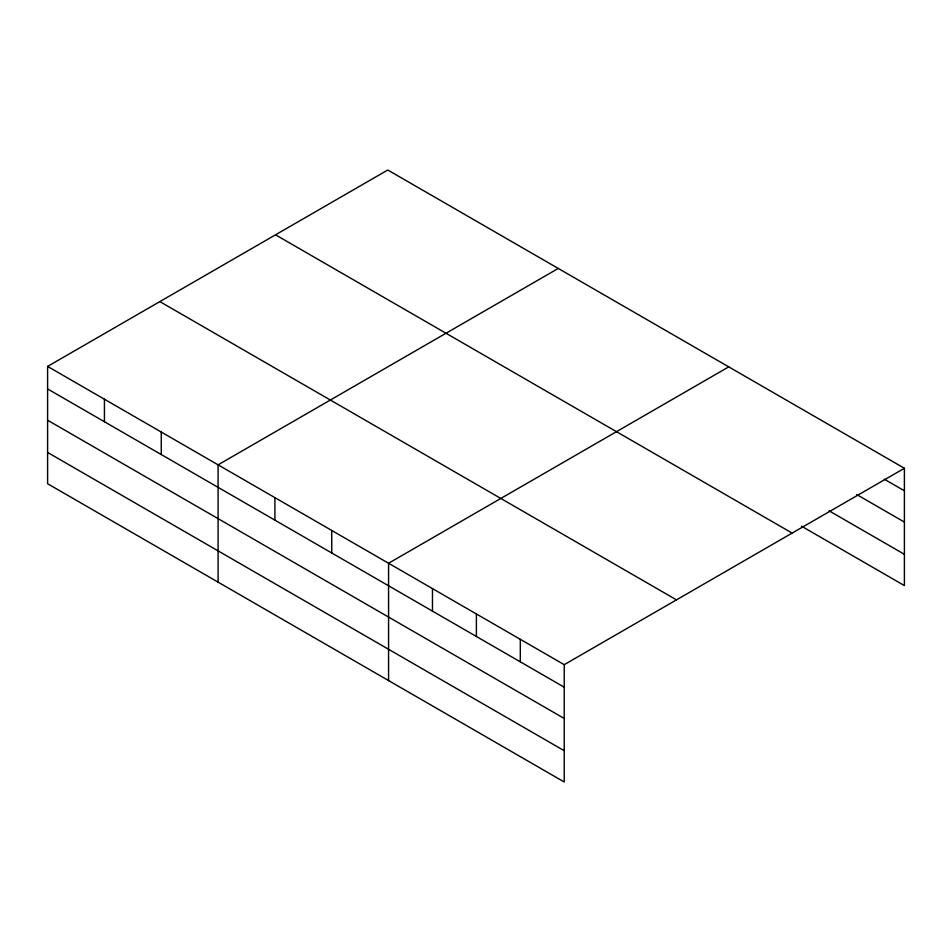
<?xml version="1.0" encoding="UTF-8"?>
<svg xmlns="http://www.w3.org/2000/svg" width="952" height="952" viewBox="0 0 952 952"><rect width="100%" height="100%" fill="white"/><g stroke="black" fill="none" stroke-linecap="round" stroke-linejoin="round"><path stroke-width="1.43" d="M47.6 366.413L564.227 664.674L564.227 781.985L47.6 483.723L47.6 366.413L387.773 170.015L904.4 468.277L904.4 585.587L801.513 526.194M558.265 268.44L218.091 464.838L218.091 582.148M728.744 366.865L388.571 563.263L388.571 680.573M564.227 664.674L904.4 468.277M884.325 479.201L904.4 490.792M856.729 494.552L904.4 522.077M829.121 510.843L904.4 554.302M275.521 234.823L792.147 533.096M159.853 301.594L676.479 599.867M47.6 388.928L564.227 687.189M47.6 420.213L564.227 718.474M47.6 452.438L564.227 750.712M520.304 639.327L520.304 661.842M476.393 613.969L476.393 636.483M432.482 588.622L432.482 611.136M331.748 530.454L331.748 552.969M274.914 497.646L274.914 520.161M161.257 432.029L161.257 454.544M104.434 399.221L104.434 421.736"/></g></svg>
